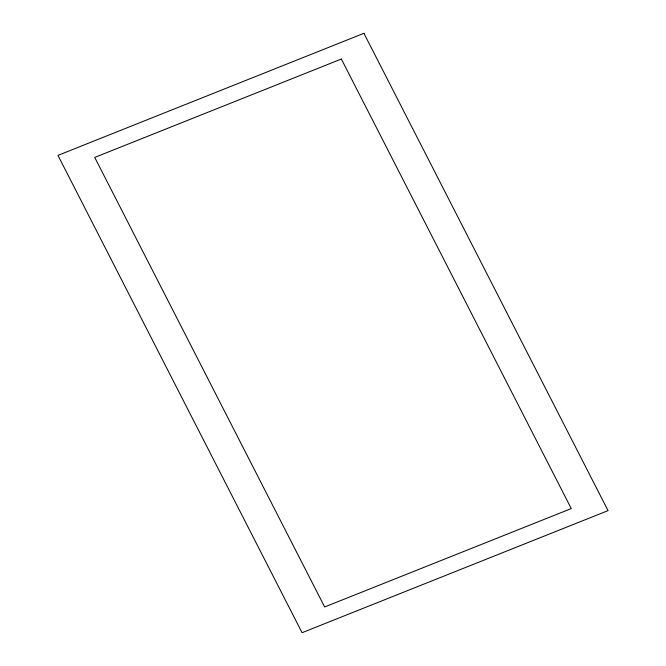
<?xml version="1.0" encoding="UTF-8"?>
<svg xmlns="http://www.w3.org/2000/svg" width="666" height="666" viewBox="0 0 666 666"><rect width="100%" height="100%" fill="white"/><g stroke="black" fill="none" stroke-linecap="round" stroke-linejoin="round"><path stroke-width="1" d="M363.927 33.3L57.95 155.369L302.073 632.7L608.05 510.631L363.927 33.3M341.35 59.033L94.739 157.417L324.65 606.967L571.262 508.583L341.35 59.033"/></g></svg>
